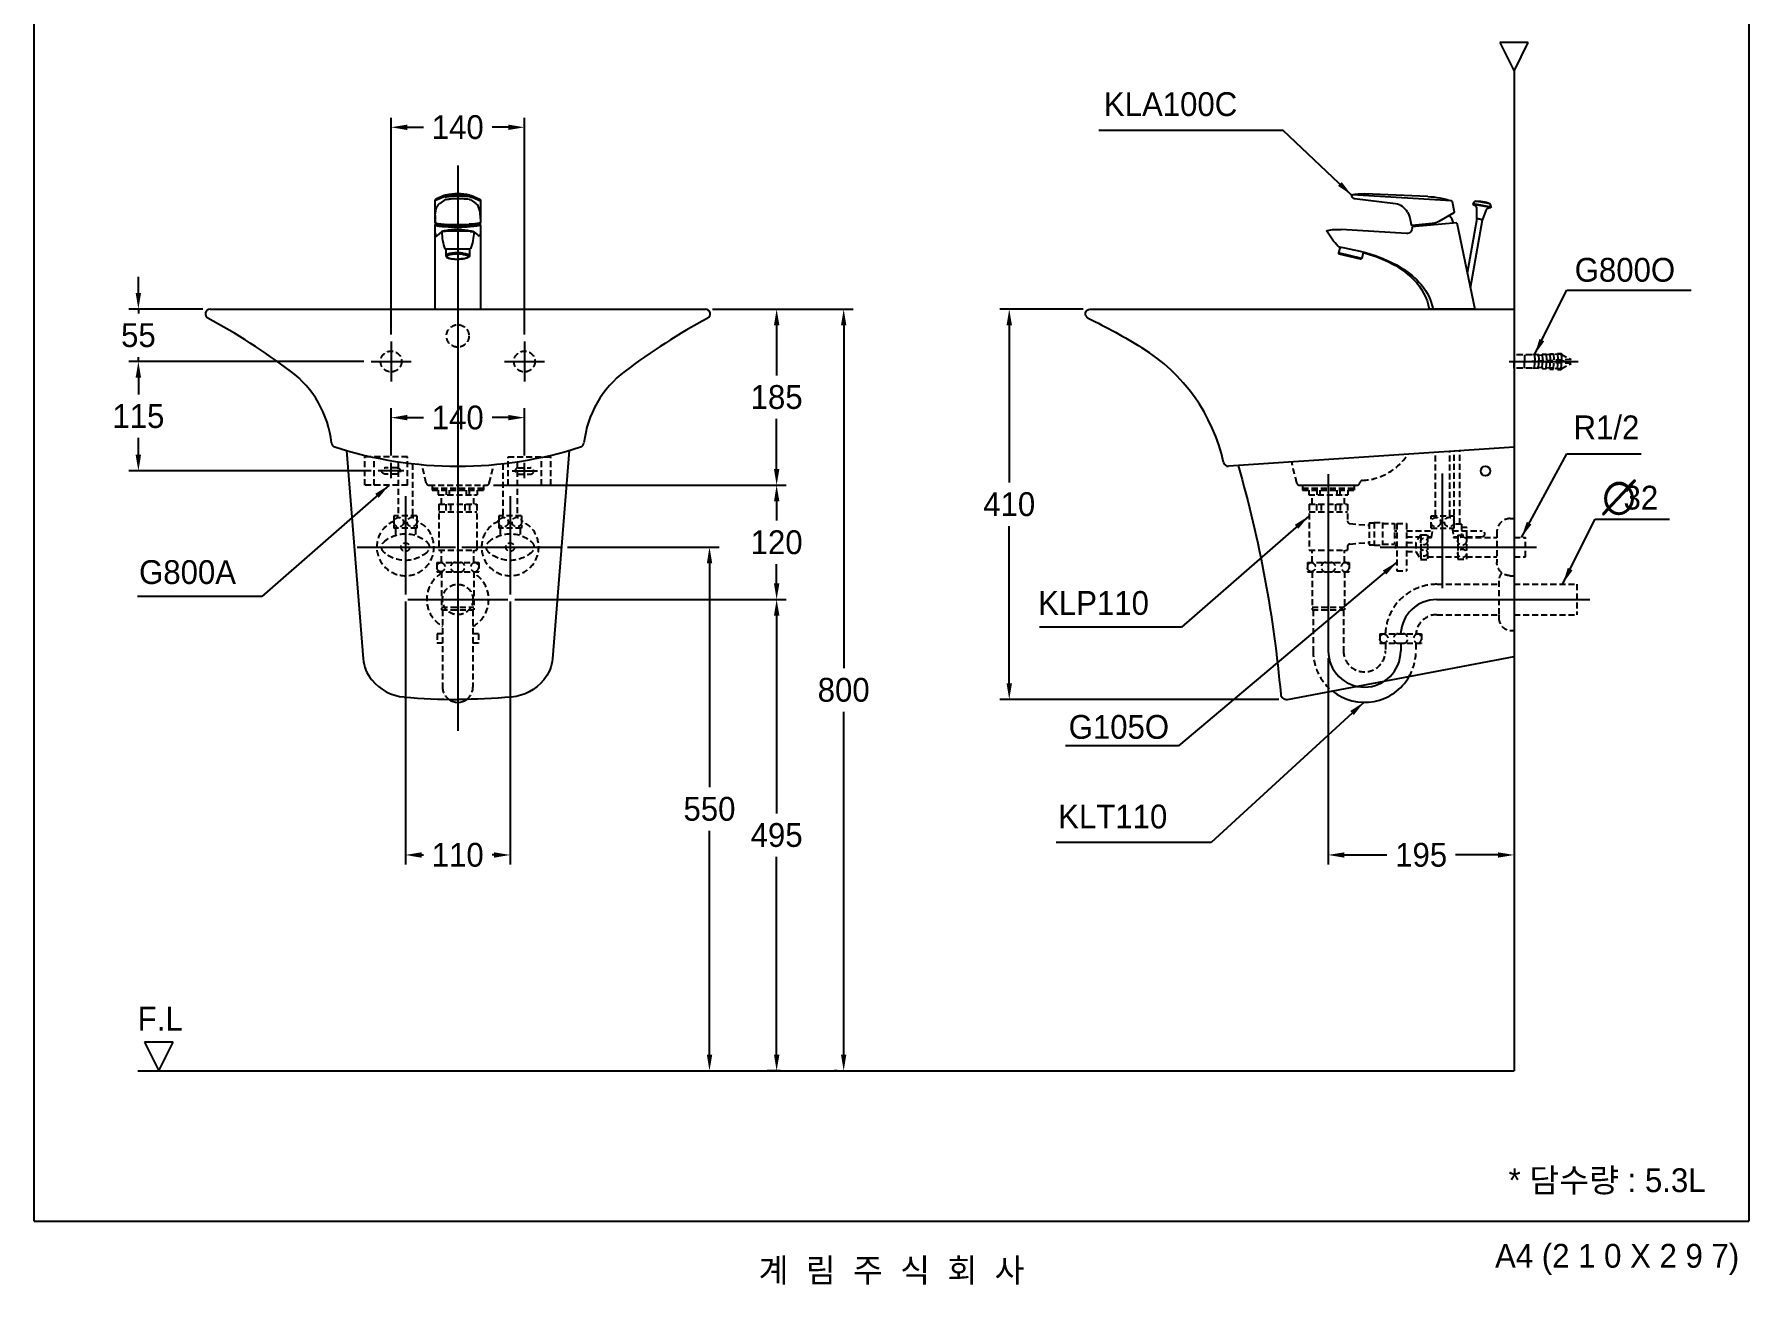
# Model space of a CAD drawing. Header units: millimetres. Extents: x 0 to 1800, y -67 to 2530.
# Drawn here: x 0 to 1800, y -67 to 1246 of the extents above; entities that cross this region are included whole.
import ezdxf
from ezdxf.enums import TextEntityAlignment as Align
from ezdxf.lldxf.tags import DXFTag

# ---------------------------------------------------------------- set-up
doc = ezdxf.new("R2010")
doc.units = ezdxf.units.MM
doc.linetypes.add('DASHED2', pattern=[9.525, 6.35, -3.175])
for name, color, linetype in [('TEXT', 7, 'Continuous'), ('내부선 및 부속', 4, 'Continuous'), ('도각라인', 255, 'Continuous'), ('외형선', 3, 'Continuous'), ('점선', 6, 'DASHED2'), ('중심선', 1, 'DASHED'), ('치수선', 7, 'Continuous')]:
    doc.layers.add(name, color=color, linetype=linetype)
doc.styles.add('____', font='')
doc.styles.add('타이틀', font='H2GTRM.TTF', dxfattribs={"height": 25})
doc.styles.get('____').set_extended_font_data('굴림')
tags = doc.linetypes.add('DASHDOT', pattern=[70, 31, -13, 13, -13]).pattern_tags.tags
tags[10:11] = [DXFTag(74, 4), DXFTag(75, 0), DXFTag(340, '0'), DXFTag(46, 0.0), DXFTag(50, 0.0), DXFTag(44, 0.0), DXFTag(45, 0.0)]
tags[8:9] = [DXFTag(74, 4), DXFTag(75, 0), DXFTag(340, '0'), DXFTag(46, 0.0), DXFTag(50, 0.0), DXFTag(44, 0.0), DXFTag(45, 0.0)]
tags[6:7] = [DXFTag(74, 4), DXFTag(75, 0), DXFTag(340, '0'), DXFTag(46, 0.0), DXFTag(50, 0.0), DXFTag(44, 0.0), DXFTag(45, 0.0)]
tags[4:5] = [DXFTag(74, 4), DXFTag(75, 0), DXFTag(340, '0'), DXFTag(46, 0.0), DXFTag(50, 0.0), DXFTag(44, 0.0), DXFTag(45, 0.0)]
tags = doc.linetypes.add('DASHED', pattern=[25.72, 12.86, -12.86]).pattern_tags.tags
tags[6:7] = [DXFTag(74, 4), DXFTag(75, 0), DXFTag(340, '0'), DXFTag(46, 0.0), DXFTag(50, 0.0), DXFTag(44, 0.0), DXFTag(45, 0.0)]
tags[4:5] = [DXFTag(74, 4), DXFTag(75, 0), DXFTag(340, '0'), DXFTag(46, 0.0), DXFTag(50, 0.0), DXFTag(44, 0.0), DXFTag(45, 0.0)]
doc.dimstyles.new('MSADIM', dxfattribs={"dimtxt": 33, "dimasz": 17, "dimexe": 10, "dimexo": 7.5, "dimgap": 10, "dimtad": 0, "dimtih": 1, "dimtoh": 1, "dimdec": 0, "dimzin": 1, "dimdsep": 46, "dimtxsty": '____', "dimcen": 11.25, "dimadec": 0, "dimazin": 0, "dimtfac": 1, "dimtdec": 0, "dimtix": 1, "dimtmove": 0, "dimatfit": 3, "dimfxl": 0, "dimtolj": 1, "dimtzin": 1, "dimarcsym": 0})

# ---------------------------------------------------------------- blocks, each defined once
blk = doc.blocks.new('*D10')
at = {"layer": '치수선', "color": 0, "linetype": 'Continuous', "lineweight": -2}
for p, q in [((374.6, 931.3), (374.6, 1158.8)), ((514.6, 931.3), (514.6, 1158.8)), ((391.6, 1148.8), (408.7, 1148.8)), ((497.6, 1148.8), (480.6, 1148.8))]:
    blk.add_line(p, q, dxfattribs=at)
at = {"layer": '치수선', "color": 0, "linetype": 'Continuous'}
for points in [[(391.6, 1151.6), (391.6, 1145.9), (374.6, 1148.8)], [(497.6, 1151.6), (497.6, 1145.9), (514.6, 1148.8)]]:
    blk.add_solid(points, dxfattribs=at)
at = {"layer": '치수선', "color": 0, "linetype": 'Continuous', "insert": (444.6, 1148.8), "char_height": 25, "attachment_point": 5, "style": '____'}
blk.add_mtext('\\A1;140', dxfattribs=at)
blk = doc.blocks.new('*D11')
at = {"layer": '치수선', "color": 0, "linetype": 'Continuous', "lineweight": -2}
for p, q in [((109.3, 974.8), (109.3, 991.8)), ((177.1, 957.8), (99.3, 957.8)), ((109.3, 957.8), (109.3, 953.1)), ((346.1, 902.8), (99.3, 902.8)), ((109.3, 902.8), (109.3, 907.5)), ((109.3, 885.8), (109.3, 868.8))]:
    blk.add_line(p, q, dxfattribs=at)
at = {"layer": '치수선', "color": 0, "linetype": 'Continuous'}
for points in [[(106.4, 974.8), (112.1, 974.8), (109.3, 957.8)], [(106.4, 885.8), (112.1, 885.8), (109.3, 902.8)]]:
    blk.add_solid(points, dxfattribs=at)
at = {"layer": '치수선', "color": 0, "linetype": 'Continuous', "insert": (109.3, 930.3), "char_height": 25, "attachment_point": 5, "style": '____'}
blk.add_mtext('\\A1;55', dxfattribs=at)
blk = doc.blocks.new('*D12')
at = {"layer": '치수선', "color": 0, "linetype": 'Continuous', "lineweight": -2}
for p, q in [((712.1, 957.8), (789.4, 957.8)), ((779.4, 940.8), (779.4, 888.2)), ((779.4, 789.8), (779.4, 842.5)), ((482.3, 772.8), (789.4, 772.8))]:
    blk.add_line(p, q, dxfattribs=at)
at = {"layer": '치수선', "color": 0, "linetype": 'Continuous'}
for points in [[(776.6, 940.8), (782.3, 940.8), (779.4, 957.8)], [(776.6, 789.8), (782.3, 789.8), (779.4, 772.8)]]:
    blk.add_solid(points, dxfattribs=at)
at = {"layer": '치수선', "color": 0, "linetype": 'Continuous', "insert": (779.4, 865.3), "char_height": 25, "attachment_point": 5, "style": '____'}
blk.add_mtext('\\A1;185', dxfattribs=at)
blk = doc.blocks.new('*D13')
at = {"layer": '치수선', "color": 0, "linetype": 'Continuous', "lineweight": -2}
for p, q in [((482.3, 772.8), (789.4, 772.8)), ((779.4, 755.8), (779.4, 735.7)), ((779.4, 669.8), (779.4, 690)), ((504.6, 652.8), (789.4, 652.8))]:
    blk.add_line(p, q, dxfattribs=at)
at = {"layer": '치수선', "color": 0, "linetype": 'Continuous'}
for points in [[(776.6, 755.8), (782.3, 755.8), (779.4, 772.8)], [(776.6, 669.8), (782.3, 669.8), (779.4, 652.8)]]:
    blk.add_solid(points, dxfattribs=at)
at = {"layer": '치수선', "color": 0, "linetype": 'Continuous', "insert": (779.4, 712.8), "char_height": 25, "attachment_point": 5, "style": '____'}
blk.add_mtext('\\A1;120', dxfattribs=at)
blk = doc.blocks.new('*D14')
at = {"layer": '치수선', "color": 0, "linetype": 'Continuous', "lineweight": -2}
for p, q in [((504.6, 652.8), (789.4, 652.8)), ((779.4, 635.8), (779.4, 428.2)), ((779.4, 174.8), (779.4, 382.5)), ((783.5, 157.8), (769.4, 157.8))]:
    blk.add_line(p, q, dxfattribs=at)
at = {"layer": '치수선', "color": 0, "linetype": 'Continuous'}
for points in [[(776.6, 635.8), (782.3, 635.8), (779.4, 652.8)], [(776.6, 174.8), (782.3, 174.8), (779.4, 157.8)]]:
    blk.add_solid(points, dxfattribs=at)
at = {"layer": '치수선', "color": 0, "linetype": 'Continuous', "insert": (779.4, 405.3), "char_height": 25, "attachment_point": 5, "style": '____'}
blk.add_mtext('\\A1;495', dxfattribs=at)
blk = doc.blocks.new('*D15')
at = {"layer": '치수선', "color": 0, "linetype": 'Continuous', "lineweight": -2}
for p, q in [((559.9, 707.8), (718.9, 707.8)), ((708.9, 690.8), (708.9, 455.6)), ((708.9, 174.8), (708.9, 410)), ((675, 157.8), (718.9, 157.8))]:
    blk.add_line(p, q, dxfattribs=at)
at = {"layer": '치수선', "color": 0, "linetype": 'Continuous'}
for points in [[(706.1, 690.8), (711.8, 690.8), (708.9, 707.8)], [(706.1, 174.8), (711.8, 174.8), (708.9, 157.8)]]:
    blk.add_solid(points, dxfattribs=at)
at = {"layer": '치수선', "color": 0, "linetype": 'Continuous', "insert": (708.9, 432.8), "char_height": 25, "attachment_point": 5, "style": '____'}
blk.add_mtext('\\A1;550', dxfattribs=at)
blk = doc.blocks.new('*D1')
at = {"layer": '치수선', "color": 0, "linetype": 'Continuous', "lineweight": -2}
for p, q in [((712.1, 957.8), (859.8, 957.8)), ((849.8, 940.8), (849.8, 580.6)), ((849.8, 174.8), (849.8, 535)), ((842.8, 157.8), (839.8, 157.8))]:
    blk.add_line(p, q, dxfattribs=at)
at = {"layer": '치수선', "color": 0, "linetype": 'Continuous'}
for points in [[(847, 940.8), (852.6, 940.8), (849.8, 957.8)], [(847, 174.8), (852.6, 174.8), (849.8, 157.8)]]:
    blk.add_solid(points, dxfattribs=at)
at = {"layer": '치수선', "color": 0, "linetype": 'Continuous', "insert": (849.8, 557.8), "char_height": 25, "attachment_point": 5, "style": '____'}
blk.add_mtext('\\A1;800', dxfattribs=at)
blk = doc.blocks.new('*D2')
at = {"layer": '치수선', "color": 0, "linetype": 'Continuous', "lineweight": -2}
for p, q in [((389.6, 650.7), (389.6, 374.5)), ((499.6, 650.7), (499.6, 374.5)), ((406.6, 384.5), (408.7, 384.5)), ((482.6, 384.5), (480.6, 384.5))]:
    blk.add_line(p, q, dxfattribs=at)
at = {"layer": '치수선', "color": 0, "linetype": 'Continuous'}
for points in [[(406.6, 387.3), (406.6, 381.6), (389.6, 384.5)], [(482.6, 387.3), (482.6, 381.6), (499.6, 384.5)]]:
    blk.add_solid(points, dxfattribs=at)
at = {"layer": '치수선', "color": 0, "linetype": 'Continuous', "insert": (444.6, 384.5), "char_height": 25, "attachment_point": 5, "style": '____'}
blk.add_mtext('\\A1;110', dxfattribs=at)
blk = doc.blocks.new('*D3')
at = {"layer": '치수선', "color": 0, "linetype": 'Continuous', "lineweight": -2}
for p, q in [((1101.1, 957.8), (1013.6, 957.8)), ((1023.6, 940.8), (1023.6, 775.7)), ((1023.6, 564.8), (1023.6, 730)), ((1306.8, 547.8), (1013.6, 547.8))]:
    blk.add_line(p, q, dxfattribs=at)
at = {"layer": '치수선', "color": 0, "linetype": 'Continuous'}
for points in [[(1020.8, 940.8), (1026.5, 940.8), (1023.6, 957.8)], [(1020.8, 564.8), (1026.5, 564.8), (1023.6, 547.8)]]:
    blk.add_solid(points, dxfattribs=at)
at = {"layer": '치수선', "color": 0, "linetype": 'Continuous', "insert": (1023.6, 752.8), "char_height": 25, "attachment_point": 5, "style": '____'}
blk.add_mtext('\\A1;410', dxfattribs=at)
blk = doc.blocks.new('*D4')
at = {"layer": '치수선', "color": 0, "linetype": 'Continuous', "lineweight": -2}
for p, q in [((1358.6, 591.3), (1358.6, 374.5)), ((1553.6, 451.4), (1553.6, 374.5)), ((1375.6, 384.5), (1420.1, 384.5)), ((1536.6, 384.5), (1492, 384.5))]:
    blk.add_line(p, q, dxfattribs=at)
at = {"layer": '치수선', "color": 0, "linetype": 'Continuous'}
for points in [[(1375.6, 387.3), (1375.6, 381.6), (1358.6, 384.5)], [(1536.6, 387.3), (1536.6, 381.6), (1553.6, 384.5)]]:
    blk.add_solid(points, dxfattribs=at)
at = {"layer": '치수선', "color": 0, "linetype": 'Continuous', "insert": (1456.1, 384.5), "char_height": 25, "attachment_point": 5, "style": '____'}
blk.add_mtext('\\A1;195', dxfattribs=at)
blk = doc.blocks.new('*D5')
at = {"layer": '치수선', "color": 0, "linetype": 'Continuous', "lineweight": -2}
for p, q in [((346.1, 902.8), (99.3, 902.8)), ((109.3, 885.8), (109.3, 868.2)), ((109.3, 804.8), (109.3, 822.5)), ((353.6, 787.8), (99.3, 787.8))]:
    blk.add_line(p, q, dxfattribs=at)
at = {"layer": '치수선', "color": 0, "linetype": 'Continuous'}
for points in [[(106.4, 885.8), (112.1, 885.8), (109.3, 902.8)], [(106.4, 804.8), (112.1, 804.8), (109.3, 787.8)]]:
    blk.add_solid(points, dxfattribs=at)
at = {"layer": '치수선', "color": 0, "linetype": 'Continuous', "insert": (109.3, 845.3), "char_height": 25, "attachment_point": 5, "style": '____'}
blk.add_mtext('\\A1;115', dxfattribs=at)
blk = doc.blocks.new('*D6')
at = {"layer": '치수선', "color": 0, "linetype": 'Continuous', "lineweight": -2}
for p, q in [((374.6, 803.9), (374.6, 853.8)), ((514.6, 803.9), (514.6, 853.8)), ((391.6, 843.8), (408.7, 843.8)), ((497.6, 843.8), (480.6, 843.8))]:
    blk.add_line(p, q, dxfattribs=at)
at = {"layer": '치수선', "color": 0, "linetype": 'Continuous'}
for points in [[(391.6, 846.7), (391.6, 841), (374.6, 843.8)], [(497.6, 846.7), (497.6, 841), (514.6, 843.8)]]:
    blk.add_solid(points, dxfattribs=at)
at = {"layer": '치수선', "color": 0, "linetype": 'Continuous', "insert": (444.6, 843.8), "char_height": 25, "attachment_point": 5, "style": '____'}
blk.add_mtext('\\A1;140', dxfattribs=at)

msp = doc.modelspace()

# ---------------------------------------------------------------- linework, layer by layer
at = {"layer": '내부선 및 부속', "linetype": 'Continuous'}
for p, q in [((429.6, 1075.3), (420.6, 1071.4)), ((420.6, 1071.8), (420.6, 1048.9)), ((430.2, 1077), (421.5, 1073.2)), ((431.1, 1072.5), (425.7, 1068.8)), ((432.1, 1077.5), (431.1, 1077.2)), ((457.2, 1077.5), (458.2, 1077.2)), ((458.2, 1072.5), (463.6, 1068.8)), ((459, 1077), (467.7, 1073.2)), ((459.6, 1075.3), (468.6, 1071.4)), ((468.6, 1071.8), (468.6, 1048.9)), ((468.7, 1072.4), (468.7, 1072.4)), ((1383, 1077.2), (1383.2, 1076.3)), ((1383, 1077.2), (1383.2, 1076.3)), ((1488.1, 1071.4), (1383.5, 1077.8)), ((1429.2, 1068.3), (1386.1, 1073.6)), ((1463, 1076.1), (1396.7, 1078.9)), ((1488.5, 1071), (1490.9, 1060)), ((1510.6, 1067.7), (1510.8, 1068.7)), ((1529.3, 1064.4), (1510.6, 1067.7)), ((1512.9, 1071.2), (1510.8, 1068.7)), ((1510.8, 1068.7), (1529.5, 1065.4)), ((1528.4, 1068.5), (1512.9, 1071.2)), ((1514.3, 1063.2), (1514.3, 1053.2)), ((420.6, 1046.2), (420.6, 957.8)), ((421, 1056.5), (420.8, 1049.2)), ((424.7, 1046.7), (424.7, 1046.3)), ((464.5, 1046.7), (464.6, 1046.3)), ((468.3, 1056.5), (468.5, 1049.2)), ((468.6, 1046.2), (468.6, 957.8)), ((1444.6, 1051.8), (1445.7, 1046.6)), ((1493.4, 1048.3), (1446.3, 1044.1)), ((1467.7, 1047.6), (1446.8, 1045.8)), ((1450, 1046.1), (1449.9, 1044.4)), ((1490.4, 1058.9), (1474.8, 1049.8)), ((1493.4, 1048.3), (1512.6, 957.8)), ((1514.6, 1052.8), (1504.5, 995.7)), ((1507.9, 980.1), (1520.5, 1051.7)), ((1514.3, 1053.2), (1520.9, 1052.1)), ((1520.5, 1051.7), (1514.6, 1052.8)), ((1520.9, 1052.1), (1524.4, 1061.5)), ((420.6, 1038.4), (421.2, 1036.1)), ((427.7, 1039.1), (422.6, 1034.7)), ((427.7, 1039.1), (427.7, 1039.1)), ((461.6, 1039.1), (466.7, 1034.7)), ((468.6, 1038.4), (468, 1036.1)), ((1440.6, 1037.1), (1372.1, 1041.3)), ((431.1, 1021), (458.1, 1021)), ((432.1, 1021), (432.1, 1013.9)), ((457.1, 1021), (457.1, 1013.9)), ((1369, 1023.7), (1391.9, 1018.5)), ((1370.9, 1023.3), (1369.3, 1016.9)), ((1393.7, 1011.1), (1369.3, 1016.9)), ((1392.5, 1010.3), (1370.1, 1015.6)), ((1395.2, 1017.4), (1393.7, 1011.1))]:
    msp.add_line(p, q, dxfattribs=at)
at = {"layer": '내부선 및 부속', "linetype": 'Continuous', "flags": 128}
for points in [[(421, 1056.5, -0.089073), (422.8, 1065.2)], [(422.8, 1065.2, -0.148054), (425.7, 1068.8)], [(431.1, 1072.5, -0.068814), (431.5, 1072.7)], [(431.3, 1075.7, -0.019852), (435.6, 1076.1)], [(432.5, 1072.9, -0.026271), (435.6, 1073.3)], [(450.8, 1077.7, -0.016795), (457.5, 1077.3)], [(456.8, 1072.9, -0.036531), (457.8, 1072.7)], [(457.5, 1077.3, -0.078329), (459, 1077)], [(458, 1075.7, -0.072082), (459.6, 1075.3)], [(467.7, 1073.2, -0.2995), (468.6, 1071.8)], [(1386.1, 1073.6, -0.169046), (1383.2, 1076.3)], [(1383.4, 1077.8, -0.060898), (1396.7, 1078.9)], [(1463, 1076.1, -0.071682), (1488.2, 1071.4)], [(1488.1, 1071.4, -0.337043), (1488.5, 1071)], [(1510.6, 1067.7, -0.361169), (1514.3, 1063.2)], [(1512.9, 1071.2, -0.142794), (1528.4, 1068.5)], [(1524.4, 1061.5, -0.361169), (1529.3, 1064.4)], [(424.8, 1046, -0.315383), (424.7, 1046.3)], [(464.5, 1047.5, -0.016667), (456.6, 1046.9)], [(462.9, 1046.5, -0.013052), (456.7, 1046.1)], [(462.1, 1045.3, -0.019226), (457.1, 1044.8)], [(462.4, 1044.8, -0.009297), (457.7, 1044.5)], [(463.9, 1045.7, -0.033057), (462.1, 1045.3)], [(466, 1045.3, -0.016749), (462.4, 1044.8)], [(465.7, 1046.9, -0.01735), (462.9, 1046.5)], [(464.5, 1046, -0.063261), (463.9, 1045.7)], [(467.9, 1048.2, -0.040906), (464.5, 1047.5)], [(467.7, 1047.4, -0.047171), (465.7, 1046.9)], [(468, 1045.7, -0.038487), (466, 1045.3)], [(466.4, 1047.1, -0.052464), (468.2, 1046.6)], [(468.6, 1048.9, -0.312768), (467.7, 1047.4)], [(468.6, 1049.1, -0.33485), (467.9, 1048.2)], [(468.6, 1046, -0.104527), (468, 1045.7)], [(468.2, 1046.6, -0.110263), (468.6, 1046.3)], [(468.6, 1046.3, -0.425112), (468.6, 1046)], [(1446.3, 1044.1, -0.51857), (1440.6, 1037.1)], [(1441.7, 1059.7, -0.070886), (1444.6, 1051.8)], [(1446.8, 1045.8, -0.378336), (1445.7, 1046.6)], [(1474.8, 1049.8, -0.111261), (1467.7, 1047.6)], [(1485.9, 1056.3, -0.082698), (1489.7, 1047.9)], [(1490.9, 1060, -0.323464), (1490.4, 1058.9)], [(1514.7, 1052.7, -0.337834), (1514.3, 1053.2)], [(1520.9, 1052.1, -0.337834), (1520.4, 1051.7)], [(448.7, 1041.3, -0.046773), (460.7, 1039.5)], [(456.6, 1040, -0.028461), (460.6, 1039.6)], [(457.7, 1039.3, -0.021614), (460.9, 1039)], [(461.6, 1038.8, -0.078674), (458.1, 1021)], [(460.6, 1039.6, -0.135172), (461.6, 1039.1)], [(460.9, 1039, -0.06795), (461.6, 1038.8)], [(461.4, 1039.3, -0.261582), (461.6, 1038.8)], [(467.5, 1034.8, -0.463813), (466.7, 1034.7)], [(468, 1036.1, -0.071879), (467.5, 1034.8)], [(1357.2, 1039.7, -0.495636), (1357.5, 1040.4)], [(1369, 1023.7, -0.069061), (1357.2, 1039.7)], [(1357.5, 1040.4, -0.046958), (1365, 1041.4)], [(1365, 1041.4, -0.025335), (1372.1, 1041.3)], [(448.7, 1010.5, -0.019341), (444.6, 1010.3)], [(453.4, 1011.2, -0.04124), (448.7, 1010.5)], [(449.5, 1015.4, -0.046246), (454, 1014.5)], [(450.5, 1016.5, -0.049756), (455.1, 1015.5)], [(455.1, 1011.9, -0.068377), (452, 1010.9)], [(455, 1011.7, -0.03411), (453.4, 1011.2)], [(454, 1014.5, -0.109407), (455.9, 1013.5)], [(456.3, 1012.5, -0.063858), (455, 1011.7)], [(455.1, 1015.5, -0.094383), (456.8, 1014.6)], [(456, 1012.5, -0.105383), (455.1, 1011.9)], [(455.9, 1013.5, -0.413018), (456, 1012.5)], [(457.1, 1013.7, -0.188205), (456.3, 1012.5)], [(456.8, 1014.6, -0.276305), (457.1, 1013.7)], [(1391.9, 1018.5, -0.07809), (1435.2, 1001.3)], [(1393.7, 1011.1, -0.414214), (1392.5, 1010.3)], [(1395.2, 1017.4, -0.040931), (1421.9, 1007.3)], [(1421.9, 1007.3, -0.084528), (1448, 988.9)], [(1435.2, 1001.3, -0.085415), (1456.3, 983.2)], [(1448, 988.9, -0.150085), (1464.6, 957.8)], [(1456.3, 983.2, -0.123442), (1468.6, 957.8)]]:
    msp.add_lwpolyline(points, format="xyb", dxfattribs=at)
at = {"layer": '내부선 및 부속', "linetype": 'Continuous'}
for centre, radius, start, end in [((422.1, 1071.8), 1.5, 113.3083, 180), ((432, 1069.8), 6, 96.7897, 113.2812), ((432.2, 1072.4), 5, 95.3932, 113.3083), ((433.7, 1066), 7, 100.1745, 108.543), ((441.1, 977.8), 100, 91.5446, 95.3932), ((444.6, 1023.9), 55, 76.8183, 103.1809), ((444.6, 846.3), 230, 87.7594, 92.2406), ((444.6, 948.6), 125, 85.8449, 94.1551), ((444.6, 847.8), 230, 88.4554, 91.5446), ((451.5, 1021.1), 55, 83.2103, 87.7594), ((451.5, 1043.4), 30, 79.8255, 85.8449), ((457.3, 1071.2), 1.5, 55.7109, 71.457), ((459, 1062.2), 8, 21.9073, 55.5941), ((443.3, 1055.9), 25, 1.547, 21.9073), ((1383.5, 1077.3), 0.5, 86.4858, 191.9893), ((1427.1, 1051.9), 16.5, 28.2146, 82.9494), ((421.6, 1049.1), 1, 180, 254.0525), ((422.1, 1048.9), 1.5, 180, 249.4721), ((420.8, 1046.2), 0.2, 136.2221, 228.3459), ((421.4, 1045.6), 1, 111.0535, 136.2221), ((421.7, 1047.2), 1.5, 228.3459, 252.2151), ((424.3, 1038.2), 9, 99.1281, 111.0535), ((425.4, 1058.6), 13.5, 252.2151, 261.0313), ((427.1, 1068.4), 21, 254.0525, 263.4222), ((425.5, 1057.7), 11, 249.4721, 260.2749), ((431.8, 1099.6), 55, 261.0313, 264.8696), ((430.4, 1086.3), 40, 260.2749, 264.2507), ((438.4, 1165.9), 119.2, 263.4222, 267.2417), ((426.1, 1048.2), 2.6, 239.9712, 254.4503), ((429.2, 1059.2), 14, 254.4503, 262.0238), ((438.4, 1165.9), 120, 264.2507, 267.2417), ((438.1, 1169.3), 125, 264.8696, 267.0002), ((436.2, 1109.7), 65, 262.0238, 266.4296), ((444.6, 1294.1), 250, 267.0002, 272.9998), ((444.6, 1244.4), 200, 266.4296, 273.5704), ((444.6, 1295.8), 249.2, 267.2417, 272.7583), ((444.6, 1295.8), 250, 267.2417, 272.7583), ((464.3, 1046.2), 0.3, 300.0288, 10.0464), ((426.1, 1037.4), 5, 194.7819, 211.2271), ((422.2, 1035), 0.5, 211.2271, 310.757), ((429, 1037.6), 2, 99.9642, 130.7567), ((428.2, 1038.8), 0.5, 123.3079, 181.9444), ((428.7, 1036.5), 2.5, 97.9387, 113.4878), ((485.7, 1040.8), 58, 181.9444, 199.938), ((433.6, 1001.4), 38, 92.986, 97.9387), ((444.1, 976.4), 65, 93.1311, 103.8428), ((434.7, 1005.1), 35, 93.4431, 99.9642), ((444.6, 789.7), 250, 87.014, 92.986), ((444.6, 840.4), 200, 86.5569, 93.4431), ((444.6, 966.4), 75, 86.8689, 93.1311), ((433.1, 1013.9), 1, 129.2743, 191.0574), ((434.1, 1014.1), 2, 191.0574, 233.692), ((435.7, 1010.8), 5, 107.7072, 129.2743), ((436.5, 1017.3), 6, 233.692, 248.3072), ((433.8, 1013), 0.7, 131.0987, 220.8647), ((435.2, 1014.2), 2.5, 220.8647, 244.9279), ((436.7, 1009.7), 5, 106.1239, 131.0987), ((441.4, 992.7), 24, 96.3133, 107.7072), ((439.2, 1022.8), 12, 244.9279, 260.5745), ((438.7, 1022.9), 12, 248.3072, 256.1217), ((442.2, 990.5), 25, 95.5326, 106.1239), ((442.8, 1039.4), 29, 256.1217, 265.5679), ((444.6, 1055.3), 45, 260.5745, 279.4255), ((444.6, 963.9), 53, 83.6867, 96.3133), ((444.6, 965.6), 50, 84.4674, 95.5326), ((444.6, 1063.3), 53, 265.5679, 270), ((1370.3, 1016.6), 1, 166.6114, 256.6114), ((1396.6, 598.8), 54, 231.1067, 330.2685)]:
    msp.add_arc(centre, radius, start, end, dxfattribs=at)
msp.add_open_spline([(458.1, 1072.5), (458.1, 1072.5), (458.1, 1072.5)], degree=2, dxfattribs=at)
at = {"layer": '도각라인', "color": 7}
for p, q in [((0, 0), (0, 2530)), ((1800, 2530), (1800, 0)), ((0, 0), (1800, 0))]:
    msp.add_line(p, q, dxfattribs=at)
at = {"layer": '외형선', "linetype": 'Continuous'}
for p, q in [((1568.6, 1237.8), (1538.6, 1237.8)), ((1538.6, 1237.8), (1553.6, 1207.8)), ((1553.6, 1207.8), (1568.6, 1237.8)), ((1553.6, 1207.8), (1553.6, 157.8)), ((1529.5, 1065.4), (1528.4, 1068.5)), ((1529.5, 1065.4), (1529.3, 1064.4)), ((184.6, 957.8), (704.6, 957.8)), ((420.6, 957.8), (468.6, 957.8)), ((420.6, 957.8), (468.6, 957.8)), ((1108.6, 957.8), (1553.6, 957.8)), ((1512.6, 957.8), (1464.6, 957.8)), ((1553.6, 909.8), (1553.6, 902.8)), ((1553.6, 895.8), (1553.6, 902.8)), ((1553.6, 812.8), (1253.9, 792.8)), ((327.8, 809.3), (345.3, 590.6)), ((561.5, 809.3), (544, 590.6)), ((1315.7, 547.9), (1553.6, 592.8)), ((145.7, 187.8), (115.7, 187.8)), ((115.7, 187.8), (130.7, 157.8)), ((130.7, 157.8), (145.7, 187.8)), ((108.8, 157.8), (1553.6, 157.8))]:
    msp.add_line(p, q, dxfattribs=at)
at = {"layer": '외형선', "linetype": 'Continuous', "flags": 128}
for points in [[(1106.4, 948.3, -0.7956), (1108.6, 957.8)], [(1106.4, 948.3, -0.02487), (1163, 917.2)], [(1263.9, 793.5, -0.048982), (1308.6, 553.3)], [(544, 590.6, -0.15409), (534.9, 568.3)], [(534.9, 568.3, -0.199748), (501, 550.4)], [(501, 550.4, -0.022749), (444.6, 547.8)]]:
    msp.add_lwpolyline(points, format="xyb", dxfattribs=at)
at = {"layer": '외형선', "linetype": 'Continuous'}
msp.add_circle((1523.6, 787.8), 5, dxfattribs=at)
for centre, radius, start, end in [((184.6, 952.8), 5, 89.999, 241.5196), ((704.6, 952.8), 5, 298.4804, 89.999), ((-151.5, 333.1), 700, 53.0789, 61.5196), ((1040.8, 333.1), 700, 118.4804, 126.9211), ((1063.2, 755.5), 190, 12.5433, 58.3244), ((202.9, 804.8), 110, 6.4897, 53.0789), ((686.4, 804.8), 110, 126.9211, 173.5103), ((317.1, 817.8), 5, 186.4897, 252.1701), ((444.6, 1214.2), 421.4, 252.1701, 270), ((444.6, 1214.2), 421.4, 270, 287.8299), ((572.1, 817.8), 5, 287.8299, 353.5103), ((1253.6, 797.8), 5, 192.5433, 273.8162), ((385.1, 593.8), 40, 184.5638, 219.603), ((392.9, 600.2), 50, 219.603, 264.7873), ((444.6, 1167.8), 620, 264.7873, 270), ((444.6, 560.8), 16, 233.9031, 306.0969), ((1314.6, 553.8), 6, 184.9479, 280.6888)]:
    msp.add_arc(centre, radius, start, end, dxfattribs=at)
msp.add_point((444.6, 957.8), dxfattribs=at)
at = {"layer": '점선'}
for p, q in [((1572.2, 909.8), (1553.6, 909.8)), ((1564.6, 909.8), (1564.6, 902.8)), ((1564.6, 895.8), (1564.6, 902.8)), ((1579.2, 910.2), (1572.2, 909.8)), ((1613.5, 905), (1572.4, 902.8)), ((1613.5, 900.7), (1572.4, 902.8)), ((1575.2, 910), (1575.6, 903)), ((1575.2, 895.7), (1575.6, 902.7)), ((1603.2, 910.5), (1575.3, 909)), ((1579.2, 910.2), (1579.6, 903.2)), ((1579.2, 895.5), (1579.6, 902.5)), ((1583.2, 910.4), (1587.2, 910.6)), ((1583.2, 910.4), (1583.6, 903.4)), ((1583.2, 895.3), (1583.6, 902.2)), ((1587.2, 910.6), (1587.6, 903.6)), ((1587.2, 895), (1587.6, 902)), ((1591.2, 910.8), (1595.2, 911)), ((1591.2, 910.8), (1591.6, 903.8)), ((1591.2, 894.8), (1591.6, 901.8)), ((1595.2, 911), (1595.6, 904)), ((1595.2, 894.6), (1595.6, 901.6)), ((1599.2, 911.2), (1603.2, 911.5)), ((1599.2, 911.2), (1599.6, 904.3)), ((1599.2, 894.4), (1599.6, 901.4)), ((1606.6, 902.8), (1601.5, 904.4)), ((1606.6, 902.8), (1601.5, 901.3)), ((1603.2, 911.5), (1603.5, 904.5)), ((1603.2, 910.5), (1613.5, 905)), ((1603.2, 894.2), (1603.5, 901.2)), ((1603.2, 895.2), (1613.5, 900.7)), ((1572.2, 895.8), (1553.6, 895.8)), ((1579.2, 895.5), (1572.2, 895.8)), ((1603.2, 895.2), (1575.3, 896.7)), ((1583.2, 895.3), (1587.2, 895)), ((1591.2, 894.8), (1595.2, 894.6)), ((1599.2, 894.4), (1603.2, 894.2)), ((391.9, 802.8), (346.9, 802.8)), ((346.9, 772.8), (346.9, 802.8)), ((356.9, 772.8), (356.9, 802.8)), ((382.1, 797.5), (382.1, 740.6)), ((391.9, 772.8), (391.9, 802.8)), ((397.1, 795.5), (397.1, 740.6)), ((411.6, 775.1), (406.9, 794.5)), ((477.7, 775.1), (482.4, 794.5)), ((492.1, 795.5), (492.1, 740.6)), ((497.4, 802.8), (542.4, 802.8)), ((497.4, 772.8), (497.4, 802.8)), ((507.1, 797.5), (507.1, 740.6)), ((532.4, 772.8), (532.4, 802.8)), ((542.4, 772.8), (542.4, 802.8)), ((1325.5, 775.1), (1320.2, 797.3)), ((1471.1, 740.6), (1471.1, 807.3)), ((1486.1, 740.6), (1486.1, 808.3)), ((1490.6, 731.8), (1490.6, 808.6)), ((1496.6, 731.8), (1496.6, 809)), ((381.1, 791.1), (368.1, 791.1)), ((381.1, 784.6), (368.1, 784.6)), ((508.1, 791.1), (521.1, 791.1)), ((508.1, 784.6), (521.1, 784.6)), ((1391.6, 775.1), (1391.8, 775.6)), ((391.9, 772.8), (346.9, 772.8)), ((414.5, 772.8), (474.8, 772.8)), ((417.6, 772.8), (417.6, 767.8)), ((417.6, 769.8), (471.6, 769.8)), ((417.6, 767.8), (471.6, 767.8)), ((424.1, 767.8), (424.1, 762.8)), ((424.1, 762.8), (465.1, 762.8)), ((427.6, 752.8), (427.6, 762.8)), ((432.6, 767.8), (432.6, 762.8)), ((435.6, 767.8), (435.6, 762.8)), ((453.6, 767.8), (453.6, 762.8)), ((456.6, 767.8), (456.6, 762.8)), ((461.6, 752.8), (461.6, 762.8)), ((465.1, 767.8), (465.1, 762.8)), ((471.6, 772.8), (471.6, 767.8)), ((497.4, 772.8), (542.4, 772.8)), ((1328.4, 772.8), (1388.7, 772.8)), ((1331.6, 772.8), (1385.6, 772.8)), ((1331.6, 772.8), (1331.6, 767.8)), ((1331.6, 769.8), (1385.6, 769.8)), ((1331.6, 767.8), (1385.6, 767.8)), ((1338.1, 767.8), (1338.1, 762.8)), ((1338.1, 762.8), (1379.1, 762.8)), ((1341.6, 752.8), (1341.6, 762.8)), ((1346.6, 767.8), (1346.6, 762.8)), ((1349.6, 767.8), (1349.6, 762.8)), ((1367.6, 767.8), (1367.6, 762.8)), ((1370.6, 767.8), (1370.6, 762.8)), ((1375.6, 752.8), (1375.6, 762.8)), ((1379.1, 767.8), (1379.1, 762.8)), ((1385.6, 772.8), (1385.6, 767.8)), ((377.6, 740.6), (377.6, 727.6)), ((401.6, 740.6), (377.6, 740.6)), ((401.6, 740.6), (401.6, 727.6)), ((424.6, 752.8), (424.6, 704.8)), ((424.6, 752.8), (464.6, 752.8)), ((424.6, 744.8), (464.6, 744.8)), ((432.1, 752.8), (432.1, 744.8)), ((437.1, 752.8), (437.1, 744.8)), ((452.1, 752.8), (452.1, 744.8)), ((457.1, 752.8), (457.1, 744.8)), ((464.6, 752.8), (464.6, 708.1)), ((487.6, 740.6), (487.6, 727.6)), ((511.6, 740.6), (487.6, 740.6)), ((511.6, 740.6), (511.6, 727.6)), ((1338.6, 752.8), (1338.6, 704.8)), ((1338.6, 752.8), (1378.6, 752.8)), ((1338.6, 744.8), (1378.6, 744.8)), ((1346.1, 752.8), (1346.1, 744.8)), ((1351.1, 752.8), (1351.1, 744.8)), ((1366.1, 752.8), (1366.1, 744.8)), ((1371.1, 752.8), (1371.1, 744.8)), ((1378.6, 752.8), (1378.6, 735.6)), ((1466.6, 740.6), (1490.6, 740.6)), ((1466.6, 727.6), (1466.6, 740.6)), ((1490.6, 727.6), (1490.6, 740.6)), ((401.6, 727.6), (377.6, 727.6)), ((379.1, 727.6), (379.1, 720.1)), ((400.1, 727.6), (400.1, 720.1)), ((511.6, 727.6), (487.6, 727.6)), ((489.1, 727.6), (489.1, 720.1)), ((510.1, 727.6), (510.1, 720.1)), ((1381.3, 732.6), (1401.6, 730.8)), ((1401.6, 733.3), (1401.6, 710.3)), ((1401.6, 733.3), (1406.6, 733.3)), ((1406.6, 733.8), (1406.6, 709.8)), ((1406.6, 733.8), (1415.6, 733.8)), ((1415.6, 733.8), (1415.6, 709.8)), ((1415.6, 732.6), (1428.1, 732.6)), ((1428.1, 732.6), (1428.1, 711.1)), ((1428.1, 724.8), (1430.6, 724.8)), ((1430.6, 732.8), (1430.6, 682.8)), ((1430.6, 732.8), (1440.6, 732.8)), ((1440.6, 732.8), (1440.6, 682.8)), ((1440.6, 724.8), (1468.2, 724.8)), ((1455.6, 720.8), (1450.6, 712.6)), ((1455.6, 720.8), (1462.6, 720.8)), ((1455.6, 720.8), (1455.6, 694.8)), ((1462.6, 720.8), (1462.6, 694.8)), ((1466.6, 727.6), (1490.6, 727.6)), ((1467.1, 718.1), (1468.6, 727.6)), ((1488.6, 727.6), (1490.1, 718.1)), ((1489, 724.8), (1520.1, 724.8)), ((1498.6, 731.8), (1490.6, 731.8)), ((1494.6, 720.3), (1494.6, 695.3)), ((1494.6, 720.3), (1503.6, 720.3)), ((1498.6, 731.8), (1498.6, 720.3)), ((1504.1, 728.3), (1498.6, 728.3)), ((1503.6, 720.3), (1503.6, 695.3)), ((1504.1, 718.1), (1504.1, 728.3)), ((1535.6, 723.8), (1535.6, 691.8)), ((1549.6, 737.8), (1553.6, 737.8)), ((424.6, 704.8), (464.6, 704.8)), ((427.6, 691.8), (427.6, 704.8)), ((461.6, 691.8), (461.6, 704.8)), ((464.6, 708.1), (464.6, 704.8)), ((1338.6, 704.8), (1378.6, 704.8)), ((1341.6, 691.8), (1341.6, 704.8)), ((1375.6, 691.8), (1375.6, 704.8)), ((1378.6, 708.1), (1378.6, 704.8)), ((1381.3, 711.1), (1401.6, 712.8)), ((1401.6, 710.3), (1406.6, 710.3)), ((1406.6, 709.8), (1415.6, 709.8)), ((1415.6, 711.1), (1428.1, 711.1)), ((1428.1, 718.8), (1430.6, 718.8)), ((1440.6, 718.8), (1454.4, 718.8)), ((1440.6, 712.6), (1450.6, 712.6)), ((1440.6, 703.1), (1450.6, 703.1)), ((1450.6, 712.6), (1450.6, 703.1)), ((1450.6, 703.1), (1455.6, 694.8)), ((1462.6, 718.8), (1467.2, 718.8)), ((1462.6, 718.1), (1467.1, 718.1)), ((1490, 718.8), (1494.6, 718.8)), ((1490.1, 718.1), (1494.6, 718.1)), ((1503.6, 718.8), (1520.1, 718.8)), ((1503.6, 718.1), (1535.6, 718.1)), ((1553.6, 718.1), (1565.6, 718.1)), ((1565.6, 697.6), (1565.6, 718.1)), ((422.6, 691.8), (466.6, 691.8)), ((422.6, 691.8), (422.6, 681.8)), ((466.6, 691.8), (466.6, 681.8)), ((1336.6, 691.8), (1380.6, 691.8)), ((1336.6, 691.8), (1336.6, 681.8)), ((1380.6, 691.8), (1380.6, 681.8)), ((1455.6, 694.8), (1462.6, 694.8)), ((1462.6, 697.6), (1494.6, 697.6)), ((1494.6, 695.3), (1503.6, 695.3)), ((1503.6, 697.6), (1535.6, 697.6)), ((1553.6, 697.6), (1565.6, 697.6)), ((422.6, 681.8), (466.6, 681.8)), ((427.6, 681.8), (427.6, 641.8)), ((461.6, 681.8), (461.6, 641.8)), ((1336.6, 681.8), (1380.6, 681.8)), ((1341.6, 681.8), (1341.6, 641.8)), ((1375.6, 681.8), (1375.6, 641.8)), ((1430.6, 682.8), (1440.6, 682.8)), ((1472.5, 668.8), (1537.6, 668.8)), ((1537.6, 672.3), (1537.6, 636.8)), ((1549.6, 677.8), (1553.6, 677.8)), ((1553.6, 668.8), (1619.6, 668.8)), ((1619.6, 668.8), (1619.6, 636.8)), ((427.6, 644.8), (461.6, 644.8)), ((427.6, 641.8), (461.6, 641.8)), ((428.6, 641.8), (428.6, 560.8)), ((460.6, 641.8), (460.6, 560.8)), ((1341.6, 644.8), (1375.6, 644.8)), ((1341.6, 641.8), (1375.6, 641.8)), ((1342.6, 641.8), (1342.6, 598.8)), ((1374.6, 641.8), (1374.6, 598.8)), ((1472.5, 636.8), (1537.6, 636.8)), ((1537.6, 636.8), (1537.6, 633.3)), ((1553.6, 636.8), (1619.6, 636.8)), ((422.9, 616.8), (422.9, 606.8)), ((428.6, 616.8), (422.9, 616.8)), ((466.4, 616.8), (460.6, 616.8)), ((466.4, 616.8), (466.4, 606.8)), ((1412.6, 616.8), (1456.6, 616.8)), ((1412.6, 616.8), (1412.6, 606.8)), ((1418.6, 616.8), (1418.6, 618)), ((1456.6, 616.8), (1456.6, 606.8)), ((1550.6, 620.3), (1553.6, 620.3)), ((428.6, 606.8), (422.9, 606.8)), ((466.4, 606.8), (460.6, 606.8)), ((1412.6, 606.8), (1456.6, 606.8)), ((1418.6, 606.8), (1418.6, 598.8)), ((1450.6, 606.8), (1450.6, 598.8))]:
    msp.add_line(p, q, dxfattribs=at)
at = {"layer": '점선', "flags": 128}
for points in [[(368.1, 784.6, -1), (368.1, 791.1)], [(381.1, 791.1, -1), (381.1, 784.6)], [(366.9, 713, -0.388889), (412.4, 713)], [(476.9, 713, -0.388889), (522.4, 713)], [(366.9, 702.7, -0.44), (366.9, 713)], [(412.4, 702.7, -0.388889), (366.9, 702.7)], [(412.4, 713, -0.44), (412.4, 702.7)], [(476.9, 702.7, -0.44), (476.9, 713)], [(522.4, 702.7, -0.388889), (476.9, 702.7)], [(522.4, 713, -0.44), (522.4, 702.7)], [(426.9, 681.9, -0.859727), (426.9, 691.8)], [(426.9, 691.8, -0.859727), (426.9, 681.9)], [(1340.8, 681.9, -0.859727), (1340.8, 691.8)], [(1340.8, 691.8, -0.859727), (1340.8, 681.9)], [(1549.6, 677.8, -0.414214), (1535.6, 691.8)], [(1416.8, 606.9, -0.859727), (1416.8, 616.8)], [(1416.8, 616.8, -0.859727), (1416.8, 606.9)]]:
    msp.add_lwpolyline(points, format="xyb", dxfattribs=at)
at = {"layer": '점선'}
for centre, radius in [((444.6, 929.6), 11.8), ((374.6, 902.8), 11), ((514.6, 902.8), 11), ((382.7, 734), 5), ((396.6, 734.2), 5), ((492.7, 734), 5), ((506.6, 734.2), 5), ((1471.6, 734), 5), ((1485.6, 734.2), 5), ((389.6, 707.8), 4.5), ((499.6, 707.8), 4.5), ((1459.1, 713.8), 3.5), ((1459.1, 701.8), 3.5), ((1499.1, 714.3), 4.5), ((1499.1, 701.3), 4.5), ((444.6, 652.8), 16)]:
    msp.add_circle(centre, radius, dxfattribs=at)
for centre, radius, start, end in [((1391.6, 837.8), 60, 272.7771, 327.275), ((414.5, 775.8), 3, 193.6504, 252.3913), ((474.8, 775.8), 3, 272.7458, 346.3496), ((508.1, 787.8), 3.25, 90, 270), ((521.1, 787.8), 3.25, 270, 90), ((1328.4, 775.8), 3, 193.6504, 270), ((1388.7, 775.8), 3, 270, 346.3496), ((1394.7, 774.9), 3, 92.7771, 166.3496), ((414.5, 775.8), 3, 252.3913, 270), ((474.8, 775.8), 3, 270, 272.7458), ((389.6, 707.8), 30, 113.5781, 66.4217), ((499.6, 707.8), 30, 113.5781, 66.4217), ((1381.6, 735.6), 3, 180, 265.0303), ((1520.1, 721.8), 3, 270, 90), ((1549.6, 723.8), 14, 90, 180), ((1381.6, 708.1), 3, 94.9697, 180), ((1437, 707.8), 7.84, 144.9654, 215.0346), ((442.1, 686.8), 5, 90, 270), ((447.1, 686.8), 5, 270, 90), ((463.1, 686.8), 5, 98.6269, 261.3731), ((461.6, 686.8), 5, 278.6269, 81.3731), ((1356.1, 686.8), 5, 90, 270), ((1361.1, 686.8), 5, 270, 90), ((1377.1, 686.8), 5, 98.6269, 261.3731), ((1375.6, 686.8), 5, 278.6269, 81.3731), ((444.6, 652.8), 32.5, 121.5389, 240.5076), ((444.6, 652.8), 32.5, 299.4924, 58.4611), ((1472.5, 614.8), 54, 90, 176.6714), ((1550.6, 672.3), 13, 138.6848, 180), ((1472.5, 614.8), 22, 90, 174.7841), ((1550.6, 633.3), 13, 180, 270), ((1432.1, 611.8), 5, 90, 270), ((1437.1, 611.8), 5, 270, 90), ((1453.1, 611.8), 5, 98.6269, 261.3731), ((1451.6, 611.8), 5, 278.6269, 81.3731), ((1396.6, 598.8), 54, 180, 231.1067), ((1396.6, 598.8), 22, 180, 0), ((1396.6, 598.8), 54, 330.2685, 0), ((444.6, 560.8), 16, 180, 233.9031), ((444.6, 560.8), 16, 306.0969, 0)]:
    msp.add_arc(centre, radius, start, end, dxfattribs=at)
at = {"layer": '중심선', "linetype": 'DASHDOT'}
for p, q in [((444.6, 1108.8), (444.6, 515)), ((374.6, 923.8), (374.6, 881.8)), ((514.6, 923.8), (514.6, 881.8)), ((353.6, 902.8), (395.6, 902.8)), ((493.6, 902.8), (535.6, 902.8)), ((1548.5, 902.8), (1621.1, 902.8)), ((374.6, 780.1), (374.6, 796.4)), ((514.6, 780.1), (514.6, 796.4)), ((387.9, 787.8), (361.1, 787.8)), ((501.7, 787.8), (528.4, 787.8)), ((1358.6, 784.5), (1358.6, 598.8)), ((1478.6, 664.8), (1478.6, 785.1)), ((389.6, 761.3), (389.6, 658.2)), ((499.6, 761.3), (499.6, 658.2)), ((338.9, 707.8), (442.4, 707.8)), ((448.9, 707.8), (552.4, 707.8)), ((1413.1, 707.8), (1577.2, 707.8)), ((392.1, 652.8), (497.1, 652.8)), ((1472.5, 652.8), (1633.1, 652.8)), ((1434.6, 606.8), (1434.6, 598.8))]:
    msp.add_line(p, q, dxfattribs=at)
for centre, start, end in [((1472.5, 614.8), 90, 176.6714), ((1396.6, 598.8), 180.0007, 0)]:
    msp.add_arc(centre, 38, start, end, dxfattribs=at)

# ---------------------------------------------------------------- texts
at = {"layer": 'TEXT', "style": '타이틀'}
msp.add_text('F.L', height=25, dxfattribs=at).set_placement((132.2, 212.5), align=Align.MIDDLE)
for s, p in [('* 담수량 : 5.3L', (1651.3, 42.9)), ('계  림  주  식  회  사', (900, -51.7))]:
    msp.add_text(s, height=25, dxfattribs=at).set_placement(p, align=Align.MIDDLE_CENTER)
msp.add_text('A4 (2 1 0 X 2 9 7)', height=25, dxfattribs=at).set_placement((1790, -36.5), align=Align.MIDDLE_RIGHT)
at = {"layer": 'TEXT', "char_height": 25, "width": 380.447, "attachment_point": 1, "line_spacing_factor": 0.963855, "style": '타이틀'}
for s, insert in [('\\A1;KLA100C', (1123, 1185.6)), ('\\A1;G800O', (1617.3, 1011.6)), ('\\A1;G800A', (110, 694.1)), ('\\A1;KLP110', (1053.9, 661.7)), ('\\A1;G105O', (1086, 531.5)), ('\\A1;KLT110', (1075, 437.4))]:
    msp.add_mtext(s, dxfattribs=dict(at, insert=insert))
at = {"layer": '치수선'}
for s, height, style, p in [('∅', 35, '____', (1646.1, 743.3)), ('32', 25, '타이틀', (1668.6, 747.3))]:
    msp.add_text(s, height=height, dxfattribs=dict(at, style=style)).set_placement(p)
at = {"layer": '치수선', "linetype": 'Continuous', "insert": (1616.1, 846.1), "char_height": 25, "width": 380.447, "attachment_point": 1, "line_spacing_factor": 0.963855, "style": '타이틀'}
msp.add_mtext('\\A1;R1/2', dxfattribs=at)

# ---------------------------------------------------------------- dimensions: what is measured, and where the dimension line sits
at = {"layer": '치수선', "linetype": 'Continuous'}
for base, p1, p2, picture, middle in [((514.6, 1148.8), (374.6, 923.8), (514.6, 923.8), '*D10', (444.6, 1148.8)), ((499.6, 384.5), (389.6, 658.2), (499.6, 658.2), '*D2', (444.6, 384.5))]:
    dim = msp.add_linear_dim(base=base, p1=p1, p2=p2, dimstyle='MSADIM', override={"dimtxt": 25}, dxfattribs=at)
    dim.commit()
    dim.dimension.update_dxf_attribs({"geometry": picture, "text_midpoint": middle, "dimtype": 160})
for base, p1, p2, picture, middle in [((109.3, 902.8), (184.6, 957.8), (353.6, 902.8), '*D11', (109.3, 930.3)), ((849.8, 157.8), (704.6, 957.8), (850.3, 157.8), '*D1', (849.8, 557.8)), ((1023.6, 547.8), (1108.6, 957.8), (1314.3, 547.8), '*D3', (1023.6, 752.8)), ((708.9, 157.8), (552.4, 707.8), (667.5, 157.8), '*D15', (708.9, 432.8))]:
    dim = msp.add_linear_dim(base=base, p1=p1, p2=p2, angle=90, dimstyle='MSADIM', override={"dimtxt": 25}, dxfattribs=at)
    dim.commit()
    dim.dimension.update_dxf_attribs({"geometry": picture, "text_midpoint": middle, "dimtype": 160})
for base, p1, p2, picture, middle in [((779.4, 772.8), (704.6, 957.8), (474.8, 772.8), '*D12', (779.4, 865.3)), ((109.3, 787.8), (353.6, 902.8), (361.1, 787.8), '*D5', (109.3, 845.3)), ((779.4, 652.8), (474.8, 772.8), (497.1, 652.8), '*D13', (779.4, 712.8)), ((779.4, 157.8), (497.1, 652.8), (791, 157.8), '*D14', (779.4, 405.3))]:
    dim = msp.add_linear_dim(base=base, p1=p1, p2=p2, angle=90, dimstyle='MSADIM', override={"dimtxt": 25}, dxfattribs=at)
    dim.commit()
    dim.dimension.update_dxf_attribs({"geometry": picture, "text_midpoint": middle})
for base, p1, p2, picture, middle in [((514.6, 843.8), (374.6, 796.4), (514.6, 796.4), '*D6', (444.6, 843.8)), ((1553.6, 384.5), (1358.6, 598.8), (1553.6, 458.9), '*D4', (1456.1, 384.5))]:
    dim = msp.add_linear_dim(base=base, p1=p1, p2=p2, dimstyle='MSADIM', override={"dimtxt": 25}, dxfattribs=at)
    dim.commit()
    dim.dimension.update_dxf_attribs({"geometry": picture, "text_midpoint": middle})

# ---------------------------------------------------------------- leaders
for points in [[(1383.1, 1077.6), (1311.1, 1145.5), (1117.7, 1145.5)], [(1575.2, 910), (1609, 977.6), (1739.7, 977.6)], [(1561.3, 718.1), (1609.1, 805.7), (1687.1, 805.7)], [(372.6, 772.9), (238.8, 656.1), (108.2, 656.1)], [(1338.1, 740.4), (1204.4, 623.7), (1055.4, 623.7)], [(1604.9, 669.5), (1638.7, 737.1), (1717, 737.1)], [(1430.7, 692.1), (1201.5, 499.2), (1082.6, 499.2)], [(1396.1, 545.1), (1235.7, 397.7), (1072.8, 397.7)]]:
    msp.add_leader(points, dimstyle='MSADIM', override={"dimtxt": 25}, dxfattribs=at)

doc.saveas('drawing.dxf')
